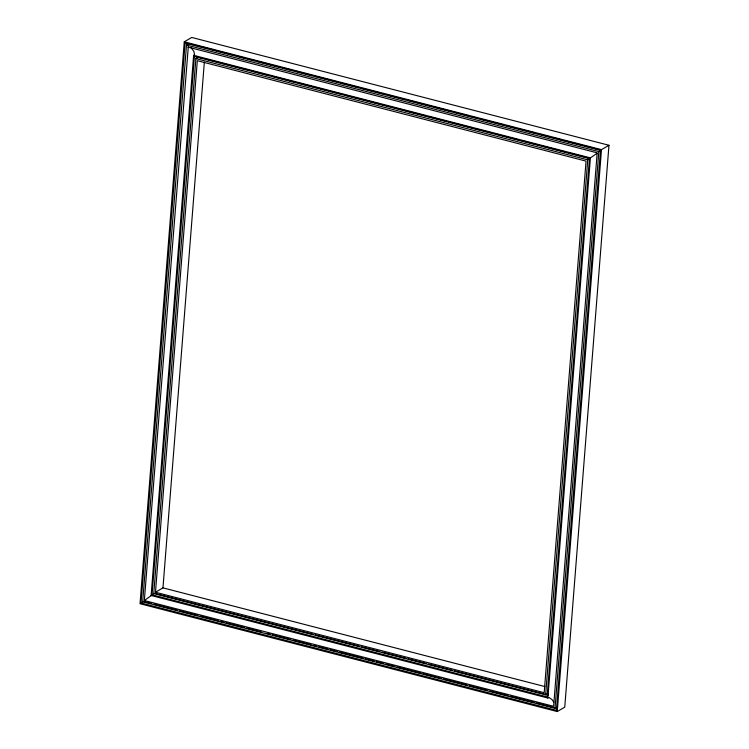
<?xml version="1.0" encoding="UTF-8"?>
<svg xmlns="http://www.w3.org/2000/svg" width="749" height="749" viewBox="0 0 749 749"><rect width="100%" height="100%" fill="white"/><g stroke="black" fill="none" stroke-linecap="round" stroke-linejoin="round"><path stroke-width="1.12" d="M184.254 41.832L140.035 603.731L557.265 711.55L564.746 707.168L608.965 145.269L191.735 37.45L184.254 41.832L601.484 149.65L608.965 145.269M141.037 602.982L185.106 43.058L600.483 150.399L556.413 710.324L141.037 602.982L143.508 601.531M188.973 43.62L186.501 45.071L142.685 601.756L555.018 708.311L556.666 707.346M187.306 45.109L187.484 42.768M187.896 47.084L597.178 152.852L553.623 706.298L144.342 600.529L188.317 46.607M553.811 702.206L552.004 699.594L548.998 697.478L547.884 698.031L151.12 595.492L193.626 55.351L194.637 54.658L193.822 51.269L190.948 47.608M152.056 594.8L194.422 56.503L589.454 158.582L547.088 696.879L152.056 594.8L154.537 593.348M198.345 57.139L195.873 58.591L153.77 593.526L545.646 694.791L548.118 693.34M196.622 58.544L196.809 56.212M155.483 592.253L197.324 60.678L586.036 161.129L544.195 692.703L155.483 592.253L162.964 587.871L544.898 686.571M162.964 587.871L204.346 62.12M545.646 694.791L587.75 159.855L590.221 158.404M547.884 698.031L590.399 157.889L597.009 153.311M555.018 708.311L598.835 151.626L601.307 150.175M557.265 711.55L601.484 149.65M152.084 595.015L144.342 600.529M151.12 595.492L151.794 595.081M190.106 43.91L208.231 48.601M210.497 49.181L234.287 55.332M236.553 55.913L245.616 58.253M247.882 58.843L254.679 60.594M256.944 61.184L280.725 67.335M282.991 67.916L292.054 70.256M294.32 70.846L312.445 75.527M314.711 76.117L338.501 82.259M340.767 82.849L358.893 87.53M361.158 88.12L379.284 92.801M381.55 93.382L384.949 94.262M387.214 94.851L405.331 99.533M407.596 100.113L431.387 106.264M433.652 106.854L451.778 111.535M454.044 112.116L468.771 115.926M471.037 116.507L477.834 118.267M480.1 118.857L503.89 124.999M506.155 125.589L515.218 127.929M517.484 128.51L535.601 133.2M537.866 133.781L550.328 137.001M552.593 137.591L561.656 139.932M563.922 140.512L582.048 145.194M584.314 145.783L600.174 149.884M186.501 45.071L598.835 151.626M193.626 55.351L590.399 157.889M199.477 57.43L202.876 58.31M205.142 58.89L249.314 70.312M251.58 70.893L269.696 75.574M271.962 76.164L295.752 82.306M298.018 82.896L342.19 94.308M344.446 94.898L379.565 103.971M381.821 104.551L425.994 115.964M428.259 116.554L446.385 121.235M448.651 121.825L472.432 127.967M474.697 128.556L492.823 133.238M495.08 133.818L518.87 139.969M521.135 140.55L539.252 145.24M541.518 145.821L565.308 151.972M567.573 152.553L589.089 158.114M195.873 58.591L587.75 159.855M155.67 593.639L312.998 634.3M315.263 634.88L359.408 646.293M361.673 646.874L379.78 651.555M382.046 652.145L405.818 658.287M408.083 658.867L426.19 663.548M428.456 664.129L452.227 670.28M454.484 670.861L548.437 695.138M144.641 601.831L151.429 603.582M153.695 604.171L177.466 610.313M179.732 610.894L197.839 615.575M200.105 616.155L218.212 620.837M220.478 621.427L223.867 622.297M226.132 622.887L244.24 627.568M246.505 628.149L261.223 631.95M266.878 633.42L270.277 634.291M272.542 634.88L290.649 639.562M292.915 640.142L311.022 644.823M313.288 645.404L316.677 646.284M318.943 646.874L327.996 649.214M330.262 649.795L337.05 651.555M339.316 652.136L363.087 658.277M365.343 658.867L374.406 661.198M376.663 661.788L383.46 663.539M385.726 664.129L394.779 666.47M397.036 667.05L420.807 673.192M423.073 673.782L441.18 678.463M443.445 679.043L467.217 685.185M469.473 685.775L487.59 690.447M489.846 691.037L507.962 695.718M510.219 696.298L533.99 702.44M536.256 703.03L556.629 708.292"/></g></svg>
